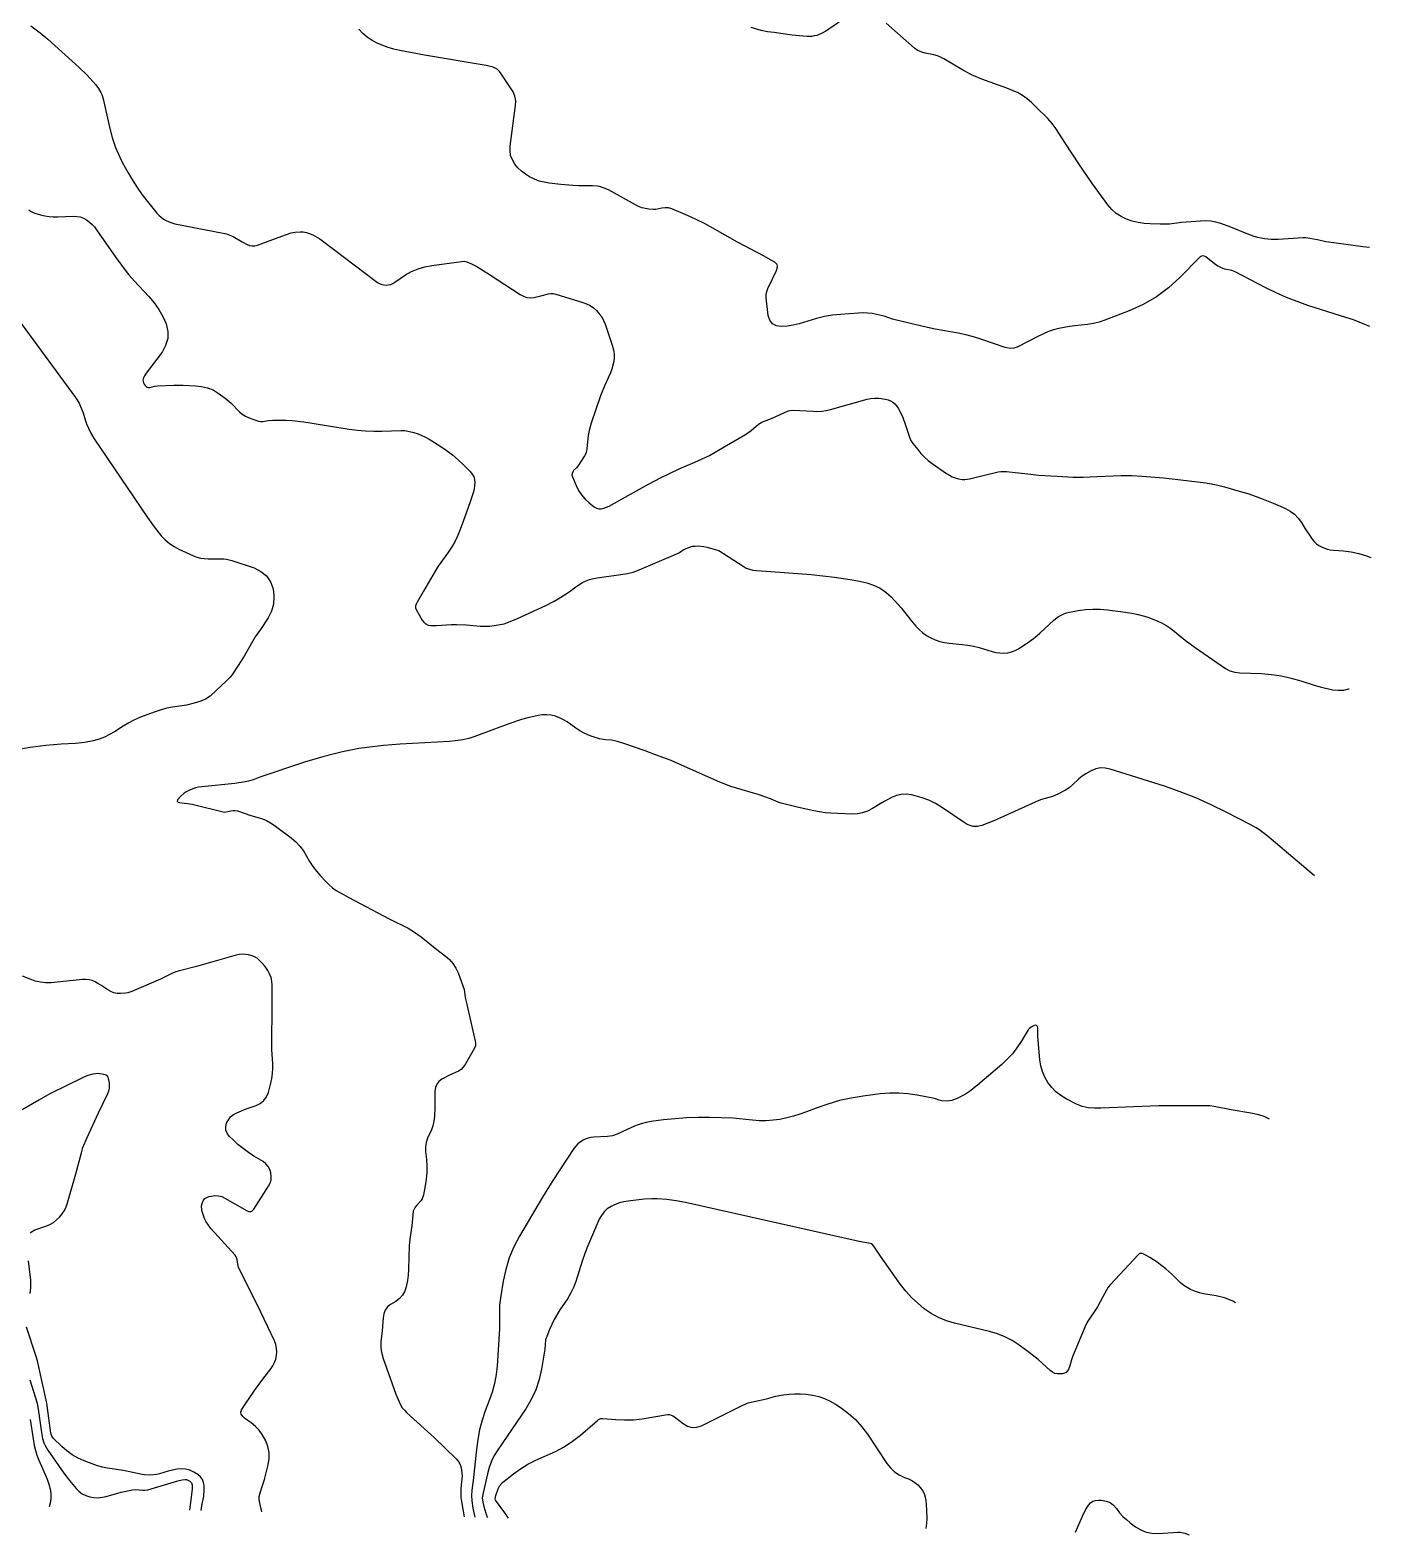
# Model space of a CAD drawing. Header units: centimetres. Extents: x 0 to 1302389, y -144212 to 85618.
# Drawn here: x 515846 to 527272, y -92968 to -80146 of the extents above; entities that cross this region are included whole.
import ezdxf

# ---------------------------------------------------------------- set-up
doc = ezdxf.new("R2010")
doc.units = ezdxf.units.CM
doc.header["$LTSCALE"] = 4
doc.layers.add('CURVAS-INTERMEDIARIAS', color=39, linetype='Continuous')
doc.layers.add('CURVAS-MESTRA', color=34, linetype='Continuous')

msp = doc.modelspace()

# ---------------------------------------------------------------- linework, layer by layer
at = {"layer": 'CURVAS-INTERMEDIARIAS'}
for points, elevation in [([(515851.994, -80110.359), (515931.641, -80170.19), (515998.871, -80223.776), (516264.719, -80465.948), (516328.638, -80528.135), (516406.99, -80611.109), (516430.098, -80642.498), (516449.275, -80676.84), (516457.005, -80694.413), (516468.533, -80731.102), (516522.524, -80972.151), (516545.541, -81060.107), (516559.735, -81103.269), (516575.269, -81146.029), (516611.165, -81229.614), (516631.359, -81270.356), (516680.991, -81361.444), (516718.926, -81425.592), (516759.025, -81488.284), (516802.345, -81548.794), (516847.819, -81607.848), (516926.801, -81705.026), (516944.376, -81724.062), (516963.301, -81741.442), (516984.251, -81756.308), (517006.541, -81769.516), (517030.257, -81780.322), (517054.465, -81789.678), (517079.396, -81796.867), (517492.668, -81875.68), (517521.398, -81882.882), (517549.295, -81892.179), (517575.944, -81904.611), (517652.735, -81950.334), (517695.03, -81972.933), (517716.674, -81980.529), (517738.516, -81984.472), (517760.659, -81982.946), (517783, -81977.769), (517990.768, -81901.212), (518072.012, -81873.327), (518105.395, -81866.803), (518147.664, -81864.192), (518174.808, -81865.384), (518201.37, -81870.553), (518256.712, -81890.829), (518277.003, -81900.536), (518296.319, -81912.07), (518314.976, -81924.809), (518808.135, -82296.075), (518824.973, -82306.209), (518842.593, -82313.862), (518861.407, -82317.793), (518880.994, -82319.241), (518900.685, -82316.939), (518919.695, -82312.515), (518937.661, -82304.907), (518954.934, -82295.176), (519046.247, -82232.745), (519097.543, -82202.713), (519152.521, -82180.131), (519181.125, -82171.499), (519209.973, -82163.905), (519268.643, -82152.88), (519524.075, -82116.555), (519545.813, -82116.07), (519566.939, -82121.036), (519606.903, -82136.779), (519654.774, -82161.228), (519762.739, -82227.81), (520023.89, -82400.37), (520050.955, -82414.064), (520078.94, -82423.378), (520108.302, -82426.115), (520138.585, -82424.472), (520200.112, -82411.644), (520263.11, -82391.952), (520284.062, -82389.082), (520305.157, -82390.485), (520326.366, -82394.727), (520555.918, -82465.766), (520588.386, -82478.462), (520619.157, -82493.986), (520647.377, -82513.772), (520673.907, -82536.398), (520696.95, -82562.596), (520717.254, -82590.508), (520733.457, -82620.977), (520746.92, -82653.169), (520809.685, -82839.083), (520818.012, -82871.482), (520823.105, -82904.155), (520823.364, -82937.213), (520820.402, -82970.537), (520804.645, -83036.098), (520793.034, -83067.683), (520744.793, -83171.991), (520706.989, -83263.743), (520627.718, -83495.23), (520610.35, -83557.819), (520601.857, -83600.236), (520590.548, -83710.25), (520587.365, -83733.023), (520581.468, -83754.859), (520571.069, -83774.942), (520514.078, -83861.053), (520501.533, -83876.513), (520478.422, -83899.304), (520471.3, -83909.219), (520465.885, -83923.34), (520464.363, -83937.998), (520467.765, -83952.339), (520499.038, -84026.222), (520520.583, -84068.045), (520545.816, -84107.073), (520576.577, -84141.913), (520611.026, -84173.957), (520652.713, -84207.258), (520672.207, -84218.206), (520692.411, -84224.765), (520713.644, -84224.765), (520735.566, -84220.371), (520780.017, -84201.886), (520963.908, -84101.126), (521116.172, -84015.159), (521219.246, -83960.829), (521379.006, -83884.051), (521509.857, -83828.304), (521637.151, -83770.968), (521762.31, -83696.221), (521943.317, -83592.091), (521990.925, -83557.993), (522053.176, -83504.038), (522067.627, -83494.282), (522083.351, -83486.626), (522165.631, -83454.614), (522300.324, -83393.212), (522320.376, -83387.591), (522351.733, -83384.576), (522516.322, -83394.137), (522554.486, -83394.71), (522592.409, -83392.856), (522629.975, -83387.338), (522667.3, -83379.394), (522978.462, -83292.046), (523012.129, -83284.917), (523045.958, -83280.919), (523080.002, -83281.632), (523137.326, -83289.747), (523159.02, -83295.922), (523179.404, -83304.522), (523197.823, -83316.792), (523214.934, -83331.485), (523229.96, -83348.845), (523243.688, -83367.09), (523255.448, -83386.663), (523283.325, -83447.372), (523304.698, -83503.464), (523340.691, -83613.246), (523352.84, -83641.962), (523369.403, -83668.179), (523410.107, -83720.241), (523438.219, -83753.071), (523468.08, -83784.055), (523500.571, -83812.272), (523534.811, -83838.643), (523656.929, -83924.288), (523680.407, -83938.749), (523704.758, -83951.223), (523730.418, -83960.726), (523756.952, -83968.241), (523790.62, -83974.166), (523811.31, -83975.352), (523831.963, -83973.714), (523852.601, -83970.188), (524096.847, -83911.233), (524120.077, -83908.105), (524167.035, -83907.596), (524214.234, -83911.489), (524349.77, -83928.11), (524440.335, -83937.003), (524597.955, -83947.264), (524735.598, -83954.23), (524821.319, -83954.454), (524935.598, -83948.379), (525143.422, -83942.474), (525233.787, -83942.299), (525324.033, -83946.775), (525504.257, -83962.285), (525651.277, -83978.078), (525865.573, -84004.736), (525911.497, -84011.748), (525956.978, -84021.212), (526024.581, -84038.371), (526149.924, -84073.632), (526223.253, -84095.953), (526295.903, -84120.195), (526367.514, -84147.317), (526438.446, -84176.36), (526545.099, -84222.551), (526585.694, -84244.968), (526622.506, -84271.682), (526653.625, -84304.855), (526680.961, -84342.325), (526713.554, -84396.598), (526748.282, -84450.018), (526772.64, -84484.952), (526789.384, -84504.919), (526807.838, -84522.821), (526828.872, -84537.611), (526851.616, -84550.335), (526901.006, -84568.052), (526926.618, -84573.421), (526952.696, -84577.041), (527038.939, -84584.477), (527104.893, -84592.625), (527170.057, -84605.593), (527233.576, -84624.51), (527272.384, -84641.032)], 77339.331), ([(522802.712, -80036.938), (522628.453, -80154.355), (522590.733, -80175.908), (522550.061, -80191.22), (522528.862, -80196.142), (522507.503, -80199.566), (522464.145, -80200.395), (522339.837, -80189.983), (522186.306, -80166.583), (522131.546, -80159.62), (522077.625, -80148.334), (521990.408, -80124.492)], 77140.003), ([(527261.451, -81998.066), (527203.457, -81991.769), (526914.875, -81953.57), (526886.908, -81948.932), (526817.832, -81932.941), (526717.221, -81915.99), (526694.658, -81916.333), (526481.53, -81930.654), (526422.847, -81930.497), (526364.657, -81923.996), (526308.114, -81912.803), (526277.059, -81904.635), (526216.674, -81882.577), (526077.986, -81824.581), (525994.055, -81794.201), (525951.434, -81782.64), (525908.367, -81774.645), (525864.645, -81772.012), (525820.485, -81772.957), (525658.793, -81786.663), (525555.065, -81798.609), (525529.114, -81800.617), (525477.014, -81801.088), (525392.261, -81798.256), (525340.458, -81793.938), (525289.315, -81786.265), (525239.191, -81773.572), (525189.748, -81757.518), (525143.694, -81735.137), (525101.224, -81708.107), (525064.112, -81674.071), (525030.576, -81635.384), (524900.475, -81455.226), (524782.26, -81286.161), (524669.281, -81113.553), (524588.47, -80985.886), (524556.419, -80941.19), (524519.42, -80900.506), (524414.089, -80796.404), (524378.784, -80762.793), (524342.026, -80730.737), (524302.913, -80702.159), (524260.443, -80678.859), (524238.247, -80668.82), (524170.533, -80641.395), (523957.306, -80563.024), (523870.138, -80526.735), (523786.345, -80483.205), (523631.65, -80391.594), (523605.071, -80377.351), (523577.68, -80365.258), (523549.084, -80356.399), (523474.258, -80341.636), (523445.892, -80334.218), (523431.943, -80329.625), (523405.676, -80317.263), (523382.21, -80300.159), (523141.173, -80086.741)], 77140.003), ([(515834.832, -81676.803), (515850.851, -81688.184), (515867.602, -81698.129), (515885.464, -81705.897), (515936.349, -81721.002), (515971.853, -81728.897), (516007.614, -81734.579), (516043.736, -81736.934), (516080.115, -81737.075), (516215.299, -81731.344), (516245.15, -81732.976), (516273.991, -81738.201), (516301.298, -81748.829), (516327.595, -81763.061), (516351.857, -81781.447), (516374.538, -81801.427), (516394.884, -81823.792), (516413.655, -81847.762), (516577.758, -82082.859), (516665, -82201.711), (516688.068, -82230.407), (516736.781, -82285.639), (516859.207, -82416.705), (516903.55, -82470.026), (516943.431, -82526.162), (516976.628, -82586.495), (517005.347, -82649.619), (517018.842, -82713.246), (517019.707, -82775.067), (517001.632, -82834.19), (516970.934, -82891.53), (516835.095, -83069.485), (516820.78, -83092.006), (516815.251, -83104.11), (516810.535, -83116.637), (516808.509, -83129.144), (516808.774, -83141.264), (516812.477, -83152.823), (516818.463, -83163.982), (516826.947, -83175.39), (516835.105, -83183.019), (516844.124, -83188.404), (516854.432, -83190.429), (516865.591, -83190.21), (516910.311, -83179.649), (516931.486, -83176.83), (517070.503, -83171.372), (517149.659, -83170.647), (517256.031, -83176.875), (517307.314, -83183.347), (517332.637, -83188.419), (517357.803, -83194.395), (517405.776, -83212.154), (517449.56, -83238.595), (517509.301, -83282.851), (517560.665, -83325.763), (517629.86, -83397.955), (517654.969, -83418.839), (517682.954, -83435.673), (517712.859, -83449.791), (517775.729, -83473.757), (517792.531, -83478.431), (517809.468, -83481.002), (517826.589, -83480.434), (517878.791, -83471.235), (517914.282, -83469.104), (518029.305, -83470.525), (518079.387, -83473.349), (518179.059, -83485.181), (518566.083, -83546.365), (518635.425, -83555.261), (518704.925, -83561.438), (518774.662, -83563.535), (518844.562, -83562.935), (519007.377, -83556.531), (519041.204, -83558.471), (519106.278, -83572.973), (519143.581, -83583.583), (519179.874, -83596.59), (519214.668, -83613.212), (519248.462, -83632.234), (519338.992, -83689.443), (519393.415, -83726.495), (519445.944, -83765.892), (519495.66, -83808.783), (519543.493, -83854.023), (519598.861, -83910.1), (519614.473, -83930.324), (519626.428, -83952.022), (519632.927, -83975.935), (519635.779, -84001.322), (519634.261, -84027.758), (519631.121, -84053.924), (519625.544, -84079.671), (519597.666, -84166.902), (519538.261, -84334.235), (519507.018, -84415.868), (519486.026, -84464.338), (519462.655, -84511.528), (519435.749, -84556.787), (519406.468, -84600.746), (519324.787, -84714.293), (519297.163, -84756.694), (519199.517, -84928.092), (519143.923, -85021.505), (519136.657, -85036.429), (519132.086, -85052.399), (519131.392, -85060.49), (519131.802, -85068.421), (519137.009, -85083.581), (519187.023, -85173.969), (519201.258, -85192.156), (519217.223, -85205.969), (519217.879, -85206.536), (519238.08, -85215.193), (519260.657, -85220.042), (519295.808, -85220.524), (519310.204, -85220.72), (519437.327, -85210.784), (519479.688, -85209.487), (519564.398, -85213.974), (519681.39, -85224.819), (519722.876, -85225.731), (519764.319, -85223.696), (519819.309, -85217.89), (519887.174, -85203.891), (519952.34, -85180.364), (519999.383, -85159.418), (520240.521, -85048.484), (520312.323, -85012.51), (520347.146, -84992.54), (520423.038, -84944.957), (520448.546, -84927.351), (520497.186, -84888.984), (520523.191, -84872.2), (520554.396, -84853.984), (520584.07, -84839.012), (520614.604, -84826.571), (520646.415, -84817.913), (520679.077, -84811.783), (520879.681, -84786.088), (520933.736, -84777.393), (520986.756, -84764.97), (521037.953, -84746.393), (521363.677, -84605.88), (521380.29, -84597.202), (521410.598, -84575.172), (521450.679, -84556.862), (521492.372, -84544.475), (521513.89, -84541.943), (521540.596, -84541.393), (521589.207, -84545.982), (521613.144, -84550.657), (521697.006, -84573.727), (521714.917, -84580.572), (521923.02, -84715.169), (521949.499, -84729.404), (521976.934, -84740.653), (522005.803, -84747.434), (522035.618, -84751.228), (522157.838, -84758.792), (522502.18, -84785.864), (522701.612, -84807.121), (522833.749, -84826.946), (522899.361, -84839.469), (522975.882, -84855.812), (523034.482, -84874.855), (523089.457, -84900.19), (523139.01, -84934.964), (523184.936, -84976.04), (523269.799, -85069.308), (523350.62, -85172.774), (523394.768, -85225.177), (523423.057, -85254.686), (523453.346, -85281.655), (523486.651, -85304.802), (523521.946, -85325.409), (523559.463, -85341.774), (523597.819, -85355.192), (523637.444, -85364.204), (523677.916, -85370.28), (523788.336, -85380.488), (523837.585, -85386.838), (523886.348, -85395.49), (523934.358, -85407.61), (524044.27, -85441.643), (524077.082, -85448.748), (524110.44, -85452.517), (524144.169, -85454.054), (524177.324, -85451.016), (524209.424, -85444.418), (524239.922, -85432.446), (524269.366, -85416.905), (524365.294, -85353.249), (524409.013, -85320.672), (524450.744, -85285.58), (524571.205, -85174.259), (524611.351, -85143.577), (524632.7, -85130.544), (524654.886, -85119.51), (524678.321, -85111.484), (524702.593, -85105.457), (524777.476, -85092.035), (524839.919, -85083.794), (524902.451, -85079.412), (524965.12, -85080.811), (525027.88, -85086.058), (525180.044, -85105.882), (525235.224, -85114.249), (525290, -85124.913), (525343.925, -85138.866), (525370.373, -85147.562), (525437.578, -85173.19), (525482.717, -85193.669), (525526.079, -85217.073), (525566.779, -85244.85), (525689.406, -85344.92), (525773.457, -85406.588), (526033.281, -85585.896), (526071.377, -85606.148), (526113.108, -85617.149), (526156.796, -85622.218), (526339.164, -85629.743), (526424.695, -85636.429), (526509.337, -85647.977), (526592.678, -85666.796), (526675.144, -85690.459), (526789.69, -85727.77), (526839.554, -85742.088), (526946.302, -85766.912), (526993.723, -85771.526), (527040.31, -85769.955), (527085.632, -85759.099), (527085.953, -85758.976)], 77438.995), ([(515281.099, -81984.693), (516232.969, -83276.999), (516263.945, -83326.26), (516276.42, -83352.493), (516297.542, -83408.133), (516318.318, -83475.689), (516327.98, -83502.172), (516361.91, -83573.627), (516392.583, -83627.545), (516847.836, -84300.511), (516904.172, -84379.114), (516964.542, -84454.642), (516997.718, -84489.026), (517033.452, -84520.041), (517072.996, -84546.013), (517115.084, -84568.634), (517238.349, -84624.532), (517268.492, -84635.937), (517299.215, -84644.693), (517330.803, -84649.483), (517362.961, -84651.622), (517498.221, -84651.743), (517521.199, -84654.091), (517543.813, -84658.795), (517566.19, -84665.056), (517757.067, -84729.287), (517813.569, -84759.141), (517860.7, -84797.42), (517893.761, -84848.343), (517917.449, -84907.7), (517923.474, -84966.278), (517924.405, -84975.339), (517920.721, -85037.374), (517902.368, -85096.74), (517874.217, -85154.336), (517809.55, -85253.361), (517764.887, -85316.948), (517669.373, -85479.608), (517619.179, -85559.475), (517565.125, -85641.314), (517551.499, -85658.793), (517520.852, -85690.886), (517432.312, -85773.643), (517380.003, -85820.403), (517342.302, -85846.905), (517300.099, -85865.401), (517245.922, -85881.948), (517178.89, -85897.033), (517061.286, -85914.859), (517011.333, -85925.051), (516962.112, -85938.308), (516913.374, -85953.61), (516839.9, -85979.211), (516787.885, -85999.472), (516737.047, -86022.139), (516687.985, -86048.418), (516640.088, -86077.112), (516566.424, -86124.539), (516524.26, -86149.133), (516480.799, -86171.207), (516435.416, -86188.375), (516385.249, -86201.7), (516310.526, -86216.561), (516234.74, -86224.445), (516111.46, -86231.513), (515979.4, -86242.168), (515847.965, -86258.98), (515768.053, -86273.622)], 77538.659), ([(526791.48, -87353.338), (526385.402, -87008.926), (526317.323, -86958.671), (526293.733, -86943.287), (526244.762, -86915.401), (526040.252, -86808.985), (525911.525, -86746.169), (525780.918, -86687.882), (525647.474, -86636.388), (525512.157, -86589.443), (525050.559, -86442.495), (525008.806, -86434.632), (524967.64, -86433.302), (524927.331, -86441.769), (524887.586, -86456.776), (524843.407, -86482.021), (524812.794, -86502.85), (524784.368, -86526.596), (524730.408, -86577.855), (524701.887, -86601.401), (524671.087, -86621.87), (524605.495, -86657.035), (524560.249, -86676.368), (524465.423, -86703.001), (524442.3, -86711.48), (524059.539, -86884.076), (523956.765, -86923.613), (523921.054, -86931.987), (523884.395, -86931.328), (523848.765, -86922.031), (523832.16, -86914.261), (523816.154, -86904.95), (523613.541, -86767.516), (523560.732, -86735.831), (523506.115, -86708.28), (523448.789, -86686.949), (523389.647, -86669.742), (523358.797, -86662.605), (523314.371, -86657.36), (523270.763, -86658.335), (523228.388, -86668.651), (523186.823, -86685.176), (523105.967, -86730.17), (523024.898, -86779.554), (522983.659, -86800.731), (522940.968, -86816.603), (522896.121, -86824.505), (522849.831, -86827.104), (522668.701, -86819.352), (522620.451, -86814.677), (522524.778, -86798.648), (522382.554, -86766.106), (522248.244, -86732.148), (522221.093, -86724.022), (522155.259, -86697.613), (522051.772, -86660.621), (522012.475, -86647.799), (521866.323, -86606.403), (521818.191, -86590.987), (521723.964, -86554.235), (521372.727, -86398.28), (521308.134, -86370.965), (521177.238, -86320.499), (521086.527, -86287.59), (520913.848, -86226.731), (520851.712, -86206.64), (520826.53, -86200.752), (520800.947, -86197.031), (520749.182, -86192.618), (520698.164, -86183.773), (520643.39, -86167.941), (520604.599, -86153.752), (520567.094, -86137.045), (520531.504, -86116.556), (520497.198, -86093.558), (520454.416, -86061.525), (520423.42, -86040.638), (520391.292, -86021.924), (520357.475, -86006.486), (520322.535, -85993.232), (520286.568, -85984.664), (520250.393, -85979.908), (520213.933, -85980.866), (520177.265, -85985.637), (520086.858, -86006.064), (520032.896, -86020.513), (519926.862, -86055.921), (519635.082, -86165.578), (519584.682, -86181.485), (519533.168, -86193.052), (519469.619, -86202.01), (519419.712, -86206.91), (518998.952, -86230.76), (518858.056, -86241.456), (518717.685, -86257.712), (518647.881, -86268.434), (518578.377, -86280.772), (518509.358, -86295.531), (518440.641, -86311.896), (518341.079, -86338.375), (518184.937, -86384.595), (517804.807, -86511.502), (517748.717, -86532.976), (517708.156, -86545.876), (517679.975, -86551.556), (517589.878, -86564.601), (517309.467, -86593.778), (517282.874, -86597.775), (517256.718, -86603.414), (517206.182, -86621.323), (517175.039, -86636.621), (517159.301, -86646.819), (517131.772, -86672.514), (517103.168, -86705.835), (517100.845, -86716.99), (517109.042, -86724.9), (517136.469, -86730.269), (517186.948, -86735.062), (517226.356, -86741.52), (517504.332, -86810.364), (517556.702, -86799.321), (517575.871, -86796.831), (517594.894, -86796.503), (517613.689, -86799.438), (517632.339, -86804.534), (517719.467, -86835.059), (517827.555, -86867.549), (517861.861, -86881.77), (517894.313, -86899.824), (517925.52, -86920.446), (518071.378, -87029.449), (518110.38, -87062.963), (518145.872, -87099.457), (518176.103, -87140.401), (518228.559, -87229.365), (518256.558, -87272.796), (518287.969, -87313.827), (518321.661, -87353.262), (518363.409, -87398.3), (518392.43, -87426.757), (518423.039, -87453.197), (518456.014, -87476.598), (518490.577, -87497.982), (518562.299, -87537.346), (518907.374, -87719.802), (519067.517, -87797.997), (519113.106, -87825.805), (519178.074, -87872.872), (519311.256, -87980.05), (519385.442, -88036.359), (519419.604, -88066.557), (519449.668, -88099.849), (519473.603, -88137.786), (519493.446, -88178.839), (519535.202, -88288.641), (519545.128, -88321.213), (519554.904, -88388.785), (519561.524, -88422.358), (519640.45, -88761.397), (519642.909, -88776.891), (519642.111, -88800.308), (519634.22, -88822.019), (519553.426, -88960.175), (519537.348, -88982.036), (519518.917, -89001.111), (519496.953, -89015.987), (519472.658, -89028.07), (519421.112, -89049.634), (519354.797, -89084.706), (519330.253, -89104.72), (519311.318, -89127.948), (519300.793, -89156.014), (519295.867, -89187.293), (519294.42, -89324.628), (519291.811, -89403.888), (519287.565, -89443.066), (519279.593, -89481.181), (519266.051, -89517.679), (519232.423, -89588.525), (519220.806, -89624.973), (519216.274, -89662.953), (519216.479, -89701.96), (519223.235, -89768.264), (519226.538, -89825.012), (519226.593, -89881.616), (519221.772, -89938.008), (519213.701, -89994.276), (519199.263, -90071.129), (519194.409, -90088.029), (519187.663, -90103.922), (519178.095, -90118.299), (519141.526, -90157.436), (519126.498, -90176.573), (519115.363, -90197.573), (519112.159, -90208.941), (519098.473, -90335.441), (519081.182, -90447.168), (519077.641, -90503.544), (519071.984, -90707.357), (519068.079, -90753.632), (519061.713, -90799.624), (519052.018, -90853.758), (519038.895, -90891.884), (519020.379, -90926.126), (518993.767, -90954.535), (518961.764, -90979.049), (518918.568, -91003.908), (518891.97, -91024.779), (518872.36, -91052.322), (518865.44, -91068.112), (518859.899, -91084.287), (518854.315, -91118.14), (518846.735, -91229.421), (518835.679, -91324.016), (518834.78, -91367.461), (518837.493, -91395.681), (518842.976, -91423.501), (518854.822, -91464.445), (518962.815, -91768.474), (518990.232, -91834.642), (519003.38, -91860.309), (519018.535, -91884.544), (519036.694, -91906.617), (519056.863, -91927.248), (519291.729, -92140.114), (519478.061, -92318.729), (519495.156, -92339.43), (519508.832, -92361.739), (519517.378, -92386.476), (519522.515, -92412.823), (519527.082, -92468.213), (519518.531, -92542.717), (519516.111, -92577.986), (519515.669, -92613.194), (519518.193, -92648.312), (519522.683, -92683.377), (519545.509, -92815.323)], 77538.659), ([(517820.092, -92772.648), (517801.627, -92684.391), (517799.514, -92662.909), (517799.681, -92641.647), (517803.281, -92620.673), (517809.142, -92599.915), (517825.208, -92555.4), (517843.227, -92497.351), (517875.433, -92370.551), (517882.689, -92318.206), (517882.731, -92266.617), (517871.951, -92216.171), (517853.966, -92166.481), (517823.655, -92112.144), (517797.308, -92075.687), (517765.895, -92043.504), (517731.097, -92014.172), (517673.948, -91972.837), (517658.229, -91958.238), (517646.53, -91940.256), (517642.724, -91920.915), (517649.031, -91902.246), (517759.089, -91737.721), (517828.556, -91642.34), (517897.839, -91554.213), (517915.653, -91527.726), (517930.388, -91499.911), (517940.494, -91470.106), (517947.523, -91438.962), (517949.173, -91407.2), (517947.214, -91375.997), (517939.833, -91345.607), (517928.833, -91315.776), (517783.207, -91010.552), (517628.801, -90700.515), (517620.448, -90678.905), (517611.849, -90624.057), (517603.079, -90598.995), (517592.885, -90584.606), (517387.799, -90356.139), (517366.776, -90329.432), (517348.266, -90301.304), (517333.506, -90271.031), (517321.249, -90239.336), (517313.193, -90213.645), (517309.068, -90193.728), (517307.567, -90173.87), (517309.99, -90154.109), (517315.038, -90134.406), (517324.499, -90117.313), (517336.425, -90103.006), (517352.051, -90092.868), (517370.153, -90085.509), (517390.975, -90080.598), (517421.205, -90077.101), (517450.789, -90078.034), (517479.396, -90085.629), (517507.347, -90097.653), (517696.723, -90206.666), (517711.665, -90211.919), (517727.501, -90211.448), (517735.061, -90208.821), (517741.917, -90205.172), (517752.834, -90193.861), (517878.698, -89997.918), (517891.891, -89970.548), (517900.471, -89942.366), (517902.145, -89912.95), (517899.206, -89882.711), (517889.018, -89854.134), (517874.977, -89828.311), (517855.136, -89806.617), (517831.444, -89787.667), (517754.358, -89740.308), (517707.207, -89709.211), (517661.545, -89676.2), (517618.082, -89640.332), (517576.097, -89602.558), (517543.643, -89571.399), (517525.881, -89546.298), (517514.924, -89519.747), (517514.166, -89491.037), (517520.201, -89460.885), (517536.136, -89432.227), (517555.615, -89407.041), (517580.406, -89387.063), (517608.739, -89370.567), (517688.707, -89338.067), (517771.835, -89309.415), (517808.371, -89290.927), (517839.154, -89266.988), (517861.269, -89234.88), (517877.63, -89197.332), (517897.579, -89120.109), (517906.222, -89078.581), (517912.226, -89036.798), (517914.258, -88994.627), (517913.64, -88952.21), (517907.655, -88833.549), (517905.736, -88733.253), (517909.602, -88516.866), (517909.463, -88282.54), (517906.447, -88249.977), (517899.844, -88218.504), (517887.865, -88188.654), (517872.308, -88159.896), (517848.478, -88125.393), (517816.695, -88087.639), (517799.271, -88070.039), (517780.205, -88054.903), (517759.912, -88042.135), (517737.775, -88032.928), (517708.987, -88024.996), (517682.017, -88021.545), (517655.145, -88020.687), (517628.429, -88023.708), (517601.821, -88029.324), (517265.554, -88125.951), (517108.626, -88163.584), (517078.936, -88173.921), (517049.977, -88186.288), (516958.327, -88231.883), (516713.916, -88339.03), (516678.427, -88350.15), (516660.128, -88353.196), (516618.198, -88356.002), (516588.665, -88354.247), (516560.249, -88348.745), (516533.539, -88337.63), (516507.957, -88322.77), (516449.141, -88282.779), (516424.922, -88268.819), (516400.228, -88255.623), (516374.733, -88245.502), (516348.691, -88238.453), (516321.818, -88236.013), (516294.398, -88236.644), (516050.489, -88261.121), (516026.223, -88263.166), (515980.138, -88263.614), (515934.779, -88259.635), (515890.491, -88249.033), (515846.928, -88234.014), (515781.818, -88205.985)], 77438.995), ([(526408.951, -89424.463), (526362.952, -89403.505), (526317.028, -89387.442), (526248.622, -89373.42), (526081.746, -89347.159), (525937.783, -89318.543), (525900.087, -89312.533), (525871.56, -89310.923), (525678.019, -89310.831), (525465.422, -89312.946), (525252.92, -89319.488), (524970.242, -89331.139), (524917.095, -89331.468), (524864.048, -89328.065), (524838.001, -89323.954), (524812.508, -89317.938), (524763.791, -89298.278), (524674.485, -89251.946), (524629.793, -89224.273), (524588.572, -89192.731), (524552.544, -89155.358), (524519.98, -89114.094), (524494.094, -89068.388), (524473.187, -89020.915), (524459.736, -88970.827), (524451.273, -88918.974), (524437.266, -88754.299), (524434.578, -88714.529), (524432.832, -88647.214), (524430.051, -88636.15), (524426.803, -88631.567), (524422.635, -88627.463), (524412.456, -88623.86), (524401.972, -88626.464), (524376.13, -88641.819), (524358.922, -88655.202), (524351.867, -88663.436), (524291.247, -88764.312), (524255.939, -88817.8), (524217.438, -88868.6), (524174.136, -88915.382), (524127.642, -88959.476), (523920.607, -89137.254), (523852.603, -89189.153), (523816.405, -89211.848), (523746.238, -89250), (523724.1, -89259.4), (523701.427, -89266.432), (523677.942, -89269.898), (523653.921, -89271.006), (523616.588, -89269.168), (523594.658, -89264.276), (523562.656, -89252.508), (523540.573, -89246.959), (523405.784, -89220.645), (523327.044, -89209.183), (523248.138, -89202.789), (523168.974, -89203.998), (523089.653, -89210.277), (522945.814, -89228.679), (522843.664, -89245.629), (522742.772, -89267.514), (522643.776, -89296.804), (522546.046, -89331.04), (522462.441, -89363.861), (522407.002, -89383.732), (522350.925, -89401.348), (522293.893, -89415.574), (522235.824, -89427.622), (522177.794, -89435.34), (522119.662, -89439.775), (522061.355, -89439.283), (522002.947, -89435.498), (521833.56, -89417.672), (521635.671, -89412.805), (521537.756, -89412.649), (521439.991, -89415.409), (521342.444, -89422.527), (521245.05, -89432.552), (521139.189, -89445.837), (521095.479, -89453.565), (521052.59, -89464.089), (521010.973, -89478.811), (520970.183, -89496.351), (520850.258, -89553.903), (520809.617, -89568.004), (520767.038, -89574.106), (520651.134, -89579.486), (520625.84, -89582.435), (520601.192, -89587.643), (520577.496, -89596.209), (520554.437, -89607.031), (520533.179, -89620.993), (520513.551, -89636.725), (520496.381, -89655.111), (520480.863, -89675.261), (520301.53, -89947.02), (520213.568, -90089.254), (520016.846, -90423.171), (519969.709, -90514.588), (519929.59, -90608.559), (519899.966, -90706.342), (519877.358, -90806.689), (519856.586, -90930.127), (519847.079, -91011.559), (519845.629, -91052.5), (519846.906, -91140.191), (519845.567, -91211.314), (519827.227, -91526.975), (519819.401, -91602.657), (519804.067, -91677.175), (519783.082, -91750.518), (519758.332, -91822.678), (519725.582, -91910.662), (519699.126, -91991.183), (519676.918, -92072.681), (519661.075, -92155.659), (519649.489, -92239.626), (519623.252, -92504.654), (519610.823, -92587.259), (519607.624, -92632.397), (519610.74, -92677.536), (519620.511, -92739.593), (519631.202, -92792.719), (519636.725, -92817.579)], 77638.323), ([(515845.943, -90397.639), (515857.729, -90385.677), (515871.781, -90376.486), (515887.337, -90369.143), (515981.628, -90336.572), (516013.995, -90322.656), (516044.536, -90305.898), (516072.324, -90284.892), (516098.264, -90261.052), (516120.469, -90233.674), (516139.745, -90204.65), (516154.635, -90173.144), (516166.596, -90139.992), (516236.272, -89890.599), (516283.235, -89711.613), (516297.197, -89667.683), (516331.907, -89582.2), (516429.812, -89372.468), (516509.711, -89207.218), (516517.98, -89184.999), (516523.333, -89162.383), (516524.288, -89139.158), (516522.317, -89115.534), (516515.563, -89078.46), (516512.244, -89068.279), (516506.324, -89059.342), (516493.423, -89050.229), (516460.654, -89041.846), (516441.464, -89038.636), (516422.255, -89037.227), (516403.038, -89038.491), (516379.993, -89042.434), (516338.529, -89054.57), (516298.715, -89071.327), (516015.25, -89210.929), (515919.61, -89263.256), (515778.884, -89346.783)], 77339.331), ([(515846.302, -90910.352), (515852.288, -90862.303), (515853.933, -90830.185), (515852.171, -90798.077), (515834.263, -90632.904)], 77339.331), ([(517305.627, -92759.924), (517311.212, -92720.52), (517325.794, -92638.222), (517330.431, -92582.991), (517330.284, -92548.941), (517324.866, -92520.495), (517314.676, -92494.836), (517297.339, -92473.36), (517275.232, -92454.663), (517240.374, -92433.448), (517206.404, -92417.687), (517171.459, -92407.199), (517135.076, -92404.615), (517097.72, -92407.293), (517022.011, -92423.704), (516947.803, -92447.792), (516923.121, -92453.793), (516897.945, -92457.201), (516861.347, -92459.015), (516821.201, -92457.043), (516801.359, -92454.068), (516642.241, -92419.551), (516507.398, -92399.723), (516463.087, -92390.729), (516419.58, -92378.426), (516376.607, -92363.942), (516307.867, -92337.847), (516255.381, -92314.127), (516205.407, -92286.461), (516159.201, -92252.883), (516115.507, -92215.361), (516042.462, -92144.364), (516030.302, -92126.956), (516022.93, -92101.19), (515989.789, -91845.201), (515909.061, -91485.519), (515898.476, -91447.737), (515816.901, -91197.944)], 77339.331), ([(519924.659, -92824.701), (519893.143, -92779.205), (519811.638, -92672.034), (519808.886, -92660.702), (519816.505, -92631.471), (519835.456, -92574.191), (519850.225, -92545.805), (519872.188, -92522.538), (519964.615, -92448.424), (520025.466, -92404.194), (520088.648, -92364.023), (520155.32, -92329.98), (520322.916, -92257.74), (520398.312, -92217.95), (520469.093, -92170.436), (520536.796, -92117.753), (520681.107, -91992.645), (520691.328, -91985.098), (520708.596, -91977.209), (520727.211, -91975.306), (520836.51, -91983.899), (520912.485, -91987.999), (520988.244, -91987.448), (521063.516, -91978.78), (521278.629, -91942.245), (521296.533, -91941.173), (521323.574, -91952.634), (521338.836, -91960.986), (521411.998, -92020.096), (521449.346, -92040.889), (521487.755, -92052.372), (521527.772, -92049.881), (521568.85, -92038.08), (521919.826, -91862.857), (521966.765, -91843.301), (522015.932, -91830.338), (522120.423, -91809.817), (522200.97, -91786.911), (522243.431, -91777.939), (522316.043, -91770.006), (522363.233, -91767.148), (522410.347, -91766.728), (522457.358, -91769.938), (522516.079, -91777.459), (522567.576, -91789.139), (522617.437, -91805.017), (522664.839, -91827.181), (522710.606, -91853.532), (522757.077, -91884.473), (522821.287, -91933.062), (522880.965, -91986.164), (522933.859, -92046.031), (522982.223, -92110.402), (523146.577, -92359.115), (523177.436, -92397.318), (523212.09, -92430.779), (523252.405, -92457.126), (523296.505, -92478.731), (523330.809, -92491.644), (523359.387, -92504.99), (523386.137, -92520.937), (523410.14, -92540.786), (523432.308, -92563.214), (523450.166, -92588.891), (523464.493, -92616.023), (523473.517, -92645.358), (523479.011, -92676.139), (523485.417, -92754.216), (523487.39, -92829.306), (523485.024, -92866.753), (523479.601, -92912.625)], 77837.651), ([(515846.401, -91984.242), (515871.377, -92148.846), (515882.299, -92205.825), (515892.313, -92248.073), (515904.434, -92289.615), (515919.708, -92330.108), (515975.503, -92452.576), (515991.521, -92493.267), (516004.88, -92534.906), (516019.046, -92587.985), (516024.167, -92625.011), (516024.588, -92661.636), (516017.973, -92697.67), (516008.401, -92727.84)], 77140.003), ([(524756.138, -92944.198), (524813.388, -92809.447), (524837.066, -92760.044), (524865.762, -92713.382), (524883.43, -92694.926), (524903.31, -92680.963), (524926.504, -92673.744), (524951.91, -92671.017), (524977.844, -92672.392), (525015.32, -92679.82), (525049.475, -92693.152), (525078.659, -92715.346), (525104.533, -92743.445), (525131.323, -92778.768), (525158.535, -92809.881), (525188.735, -92838.101), (525220.931, -92864.398), (525267.069, -92898.348), (525311.365, -92924.215), (525357.634, -92943.403), (525406.874, -92952.598), (525458.107, -92955.119), (525625.811, -92944.418), (525646.153, -92945.509), (525686, -92954.693), (525722.249, -92968.093)], 77837.651)]:
    msp.add_lwpolyline(points, dxfattribs=dict(at, elevation=elevation))
at = {"layer": 'CURVAS-MESTRA'}
for points, elevation in [([(527264.237, -82671.623), (527221.308, -82654.022), (527122.831, -82616.131), (527022.781, -82582.592), (526735.843, -82491.812), (526643.755, -82459.774), (526552.972, -82424.622), (526464.13, -82384.831), (526376.574, -82341.924), (526114.614, -82205.022), (526086.683, -82193.711), (526027.288, -82182.701), (525998.699, -82172.759), (525981.053, -82164.26), (525966.556, -82156.16), (525939.42, -82136.928), (525866.795, -82078.475), (525860.224, -82074.819), (525844.65, -82070.078), (525829.507, -82071.071), (525816.586, -82079.022), (525643.88, -82255.145), (525546.953, -82341.937), (525443.96, -82419.48), (525331.848, -82483.127), (525213.661, -82537.523), (525006.021, -82617.225), (524957.252, -82633.413), (524907.829, -82646.552), (524857.408, -82655.107), (524749.854, -82665.272), (524703.727, -82670.881), (524657.954, -82678.855), (524612.408, -82688.402), (524567.662, -82700.803), (524523.745, -82715.414), (524481.074, -82733.317), (524439.222, -82753.427), (524256.775, -82847.41), (524229.01, -82856.877), (524199.722, -82858.673), (524170.041, -82854.59), (524155.516, -82851.036), (523948.364, -82780.648), (523884.927, -82760.742), (523820.924, -82743.073), (523756.086, -82728.777), (523559.563, -82693.524), (523494.392, -82679.936), (523229.585, -82618.095), (523196.795, -82608.947), (523132.856, -82585.615), (523099.974, -82576.856), (523020.921, -82561.16), (522983.233, -82556.804), (522945.301, -82555.747), (522907.207, -82556.88), (522753.388, -82568.24), (522684.556, -82575.898), (522616.383, -82586.901), (522549.218, -82602.925), (522399.033, -82648.006), (522349.479, -82659.661), (522299.163, -82667.485), (522248.357, -82672.747), (522206.577, -82664.868), (522172.43, -82647.869), (522149.757, -82617.198), (522134.736, -82577.421), (522118.098, -82426.662), (522118.079, -82399.658), (522123.922, -82373.292), (522133.537, -82347.572), (522206.233, -82194.653), (522212.52, -82176.142), (522214.173, -82156.654), (522212.398, -82147.499), (522209.076, -82139.254), (522196.3, -82126.394), (522101.884, -82071.345), (521873.362, -81953.966), (521664.978, -81832.686), (521594.391, -81794.534), (521522.209, -81759.473), (521448.967, -81726.476), (521314.034, -81669.163), (521286.751, -81661.094), (521258.339, -81659.414), (521229.649, -81662.588), (521180.163, -81673.931), (521154.884, -81674.268), (521119.427, -81671.277), (521089.494, -81666.802), (521060.326, -81659.885), (521032.273, -81649.292), (521004.966, -81636.251), (520774.679, -81508.179), (520737.665, -81492.049), (520699.148, -81479.999), (520679.5, -81475.975), (520639.427, -81472.952), (520523.69, -81472.434), (520471.691, -81470.492), (520367.948, -81461.78), (520269.349, -81450.613), (520226.447, -81443.155), (520184.57, -81432.451), (520144.25, -81416.886), (520102.591, -81396.766), (520067.089, -81374.044), (520033.879, -81348.684), (520004.118, -81319.35), (519976.66, -81287.37), (519956.123, -81251.996), (519941.625, -81215.042), (519936.169, -81175.714), (519936.742, -81134.804), (519983.723, -80787.642), (519984.627, -80747.958), (519976.729, -80709.071), (519961.733, -80671.842), (519952.198, -80654.22), (519861.334, -80518.484), (519845.357, -80498.09), (519826.715, -80480.114), (519805.319, -80466.24), (519793.527, -80461.548), (519731.581, -80447.725), (519206.462, -80360.559), (518996.789, -80319.735), (518947.523, -80308.051), (518898.938, -80294.264), (518851.356, -80277.296), (518804.459, -80258.216), (518760.393, -80234.56), (518719.266, -80207.12), (518682.551, -80174.008), (518648.787, -80137.104)], 77239.667), ([(526119.553, -90991.346), (526096.648, -90977.051), (526062.971, -90961.405), (526025.188, -90947.627), (525954.658, -90930.13), (525846.988, -90914.247), (525811.879, -90906.465), (525777.771, -90895.068), (525736.277, -90877.411), (525705.922, -90860.676), (525677.185, -90841.768), (525650.896, -90819.592), (525577.329, -90745.387), (525524.331, -90699.913), (525480.257, -90666.202), (525450.266, -90644.812), (525388.04, -90605.286), (525336.289, -90574.788), (525323.983, -90570.134), (525310.833, -90569.884), (525304.362, -90571.557), (525298.305, -90574.006), (525287.811, -90581.99), (525051.881, -90833.464), (525032.569, -90857.687), (524989.222, -90940.49), (524941.407, -91025.864), (524926.093, -91050.45), (524875.778, -91121.264), (524860.385, -91145.613), (524846.988, -91171.122), (524834.91, -91197.39), (524730.192, -91451.531), (524721.083, -91476.707), (524707.051, -91528.317), (524693.978, -91559.804), (524685.05, -91572.972), (524674.305, -91583.626), (524660.829, -91590.522), (524645.537, -91594.903), (524627.634, -91597.07), (524602.893, -91596.635), (524579.497, -91592.162), (524558.128, -91581.648), (524538.102, -91567.105), (524471.602, -91504.462), (524435.652, -91472.971), (524360.471, -91413.873), (524273.795, -91350.281), (524215.173, -91312.535), (524154.218, -91279.851), (524089.752, -91254.759), (524022.962, -91234.731), (523723.329, -91163.853), (523654.389, -91142.677), (523588.073, -91116.027), (523525.685, -91081.164), (523465.922, -91040.815), (523410.466, -90993.995), (523358.005, -90944.293), (523310.027, -90890.24), (523265.045, -90833.294), (523091.929, -90593.503), (523049.268, -90525.31), (523035.494, -90507.148), (523018.165, -90488.593), (523007.459, -90485.095), (522912.471, -90467.278), (521431.686, -90135.921), (521351.817, -90120.643), (521271.159, -90110.347), (521190.05, -90103.809), (521145.584, -90103.339), (521079.002, -90107.207), (520944.25, -90123.436), (520905.907, -90130.31), (520868.396, -90139.862), (520832.152, -90153.427), (520796.748, -90169.682), (520765.104, -90190.877), (520737.241, -90215.528), (520715.025, -90245.377), (520696.579, -90278.689), (520591.952, -90525.692), (520570.494, -90579.812), (520550.756, -90634.493), (520501.182, -90801.493), (520480.629, -90855.213), (520454.659, -90906.544), (520425.091, -90956.278), (520361.978, -91050.896), (520313.269, -91132.385), (520272.839, -91218.271), (520248.749, -91276.76), (520239.609, -91306.987), (520233.362, -91386.193), (520205.668, -91554.63), (520184.572, -91644.431), (520156.125, -91731.284), (520116.641, -91813.696), (520069.804, -91893.169), (519831.207, -92243.371), (519802.468, -92291.252), (519777.615, -92340.813), (519758.584, -92392.878), (519743.436, -92446.633), (519706.09, -92610.48), (519699.904, -92651.488), (519703.784, -92689.086), (519712.272, -92726.096), (519729.49, -92782.9), (519739.221, -92809.285), (519744.366, -92820.241)], 77737.987), ([(515845.539, -91645.788), (515905.481, -91845.613), (515917.452, -91915.515), (515942.903, -92096.311), (515953.407, -92146.169), (515964.839, -92183.378), (515973.919, -92205.659), (515998.129, -92247.377), (516134.455, -92441.242), (516182.066, -92505.353), (516237.939, -92572.631), (516263.493, -92596.921), (516291.274, -92617.549), (516322.389, -92632.691), (516355.731, -92644.17), (516390.782, -92649.691), (516425.718, -92651.441), (516460.487, -92647.565), (516495.141, -92639.929), (516622.841, -92602.613), (516718.794, -92583.161), (516747.679, -92580.529), (516805.532, -92587.536), (516822.883, -92588.196), (516848.568, -92585.106), (517106.378, -92506.38), (517142.361, -92497.854), (517166.562, -92495.665), (517178.228, -92496.928), (517189.392, -92500.52), (517208.744, -92510.865), (517221.664, -92523.497), (517227.733, -92540.52), (517228.79, -92559.982), (517227.519, -92579.429), (517204.648, -92757.426)], 77239.667)]:
    msp.add_lwpolyline(points, dxfattribs=dict(at, elevation=elevation))

doc.saveas('drawing.dxf')
